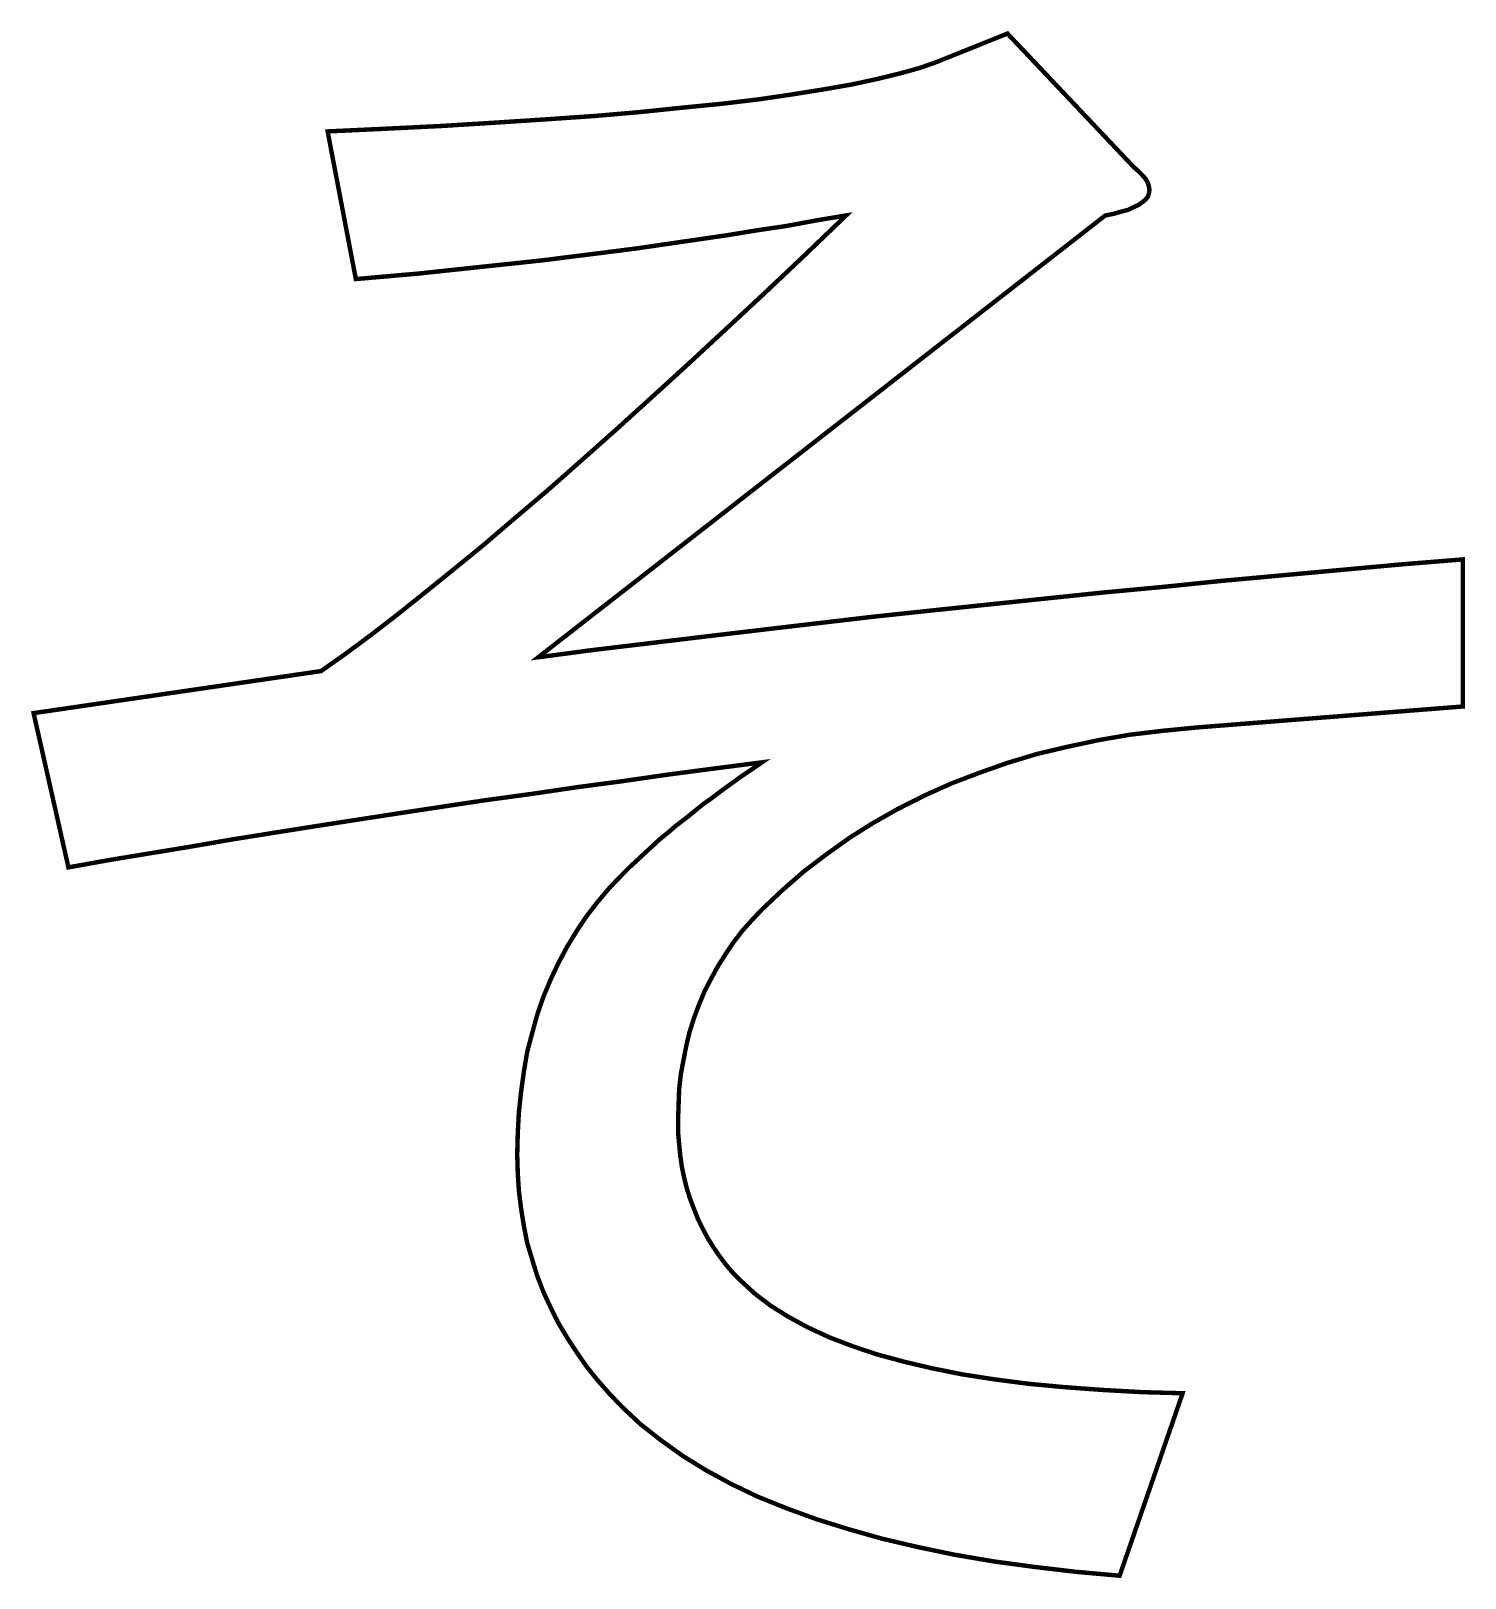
# Model space of a CAD drawing. Extents: x 25.3 to 90.1, y 154.5 to 224.4.
import ezdxf

# ---------------------------------------------------------------- set-up
doc = ezdxf.new("R2010")
doc.units = 0
doc.layers.get('0').update_dxf_attribs({"linetype": 'CONTINUOUS'})

msp = doc.modelspace()

# ---------------------------------------------------------------- linework, layer by layer
at = {"const_width": 0.2}
msp.add_lwpolyline([(62.125, 216.1), (60.775, 215.875), (59.425, 215.625), (58.075, 215.425), (56.7, 215.2), (55.325, 215), (53.95, 214.8), (52.575, 214.6), (51.2, 214.425), (49.8, 214.25), (48.425, 214.075), (47.025, 213.925), (45.6, 213.775), (44.2, 213.625), (42.8, 213.475), (41.375, 213.35), (39.95, 213.225), (38.675, 219.9), (41.35, 220.025), (43.9, 220.15), (46.3, 220.3), (48.6, 220.45), (50.775, 220.6), (52.8, 220.775), (54.725, 220.975), (56.5, 221.15), (58.175, 221.35), (59.7, 221.575), (61.1, 221.8), (62.4, 222.025), (63.55, 222.275), (64.575, 222.525), (65.475, 222.775), (66.25, 223.05), (69.425, 224.325), (75.125, 218.3), (75.35, 218.1), (75.525, 217.925), (75.675, 217.75), (75.775, 217.575), (75.825, 217.4), (75.85, 217.25), (75.825, 217.1), (75.775, 216.95), (75.675, 216.825), (75.525, 216.7), (75.35, 216.575), (75.125, 216.475), (74.875, 216.35), (74.575, 216.275), (74.225, 216.175), (73.85, 216.1), (48.2, 196.125), (50.65, 196.45), (53.15, 196.75), (55.65, 197.05), (58.175, 197.35), (60.725, 197.65), (63.275, 197.95), (65.85, 198.225), (68.475, 198.5), (71.1, 198.775), (73.725, 199.05), (76.4, 199.3), (79.075, 199.575), (81.8, 199.825), (84.525, 200.075), (87.25, 200.325), (90.025, 200.55), (90.025, 193.9), (77.975, 192.95), (76.45, 192.8), (74.975, 192.625), (73.525, 192.375), (72.125, 192.075), (70.75, 191.75), (69.425, 191.35), (68.15, 190.9), (66.9, 190.425), (65.675, 189.875), (64.525, 189.3), (63.375, 188.65), (62.3, 187.975), (61.25, 187.225), (60.225, 186.45), (59.25, 185.6), (58.325, 184.725), (57.875, 184.25), (57.425, 183.75), (57.025, 183.225), (56.675, 182.7), (56.325, 182.15), (56.025, 181.6), (55.725, 181.025), (55.475, 180.425), (55.25, 179.825), (55.05, 179.2), (54.9, 178.575), (54.775, 177.925), (54.65, 177.275), (54.575, 176.6), (54.55, 175.9), (54.525, 175.2), (54.525, 174.65), (54.575, 174.125), (54.625, 173.6), (54.7, 173.075), (54.8, 172.6), (54.925, 172.1), (55.075, 171.625), (55.25, 171.175), (55.425, 170.725), (55.65, 170.275), (55.875, 169.85), (56.125, 169.45), (56.4, 169.05), (56.7, 168.65), (57.025, 168.275), (57.375, 167.925), (58, 167.35), (58.725, 166.8), (59.525, 166.3), (60.4, 165.825), (61.375, 165.375), (62.425, 164.975), (63.55, 164.6), (64.75, 164.275), (66.025, 163.975), (67.4, 163.7), (68.85, 163.475), (70.4, 163.275), (72, 163.125), (73.7, 163), (75.5, 162.9), (77.35, 162.85), (74.5, 154.6), (72.525, 154.775), (70.625, 155), (68.775, 155.25), (67.025, 155.55), (65.35, 155.9), (63.75, 156.275), (62.25, 156.7), (60.8, 157.15), (59.425, 157.65), (58.125, 158.175), (56.925, 158.75), (55.775, 159.375), (54.725, 160.025), (53.75, 160.725), (52.825, 161.45), (52, 162.225), (51.425, 162.825), (50.875, 163.45), (50.375, 164.075), (49.925, 164.725), (49.5, 165.375), (49.1, 166.05), (48.75, 166.75), (48.425, 167.45), (48.15, 168.175), (47.925, 168.9), (47.7, 169.65), (47.55, 170.425), (47.425, 171.2), (47.325, 172), (47.275, 172.8), (47.25, 173.625), (47.275, 174.6), (47.325, 175.55), (47.425, 176.475), (47.55, 177.375), (47.7, 178.275), (47.925, 179.125), (48.15, 179.95), (48.425, 180.75), (48.75, 181.525), (49.1, 182.275), (49.5, 183.025), (49.925, 183.725), (50.375, 184.4), (50.875, 185.05), (51.425, 185.7), (52, 186.3), (52.325, 186.625), (52.65, 186.925), (53, 187.25), (53.35, 187.575), (53.7, 187.9), (54.075, 188.2), (54.45, 188.525), (54.85, 188.825), (55.25, 189.15), (55.65, 189.475), (56.075, 189.775), (56.5, 190.1), (56.95, 190.425), (57.4, 190.75), (57.85, 191.05), (58.325, 191.375), (56.2, 191.1), (54.1, 190.825), (52.025, 190.525), (49.95, 190.25), (47.925, 189.95), (45.9, 189.675), (43.9, 189.375), (41.925, 189.075), (39.975, 188.775), (38.05, 188.475), (36.15, 188.175), (34.275, 187.875), (32.4, 187.55), (30.575, 187.25), (28.75, 186.95), (26.95, 186.625), (25.375, 193.6), (38.375, 195.5), (39.475, 196.275), (40.625, 197.125), (41.825, 198.05), (43.075, 199.05), (44.375, 200.1), (45.725, 201.2), (47.125, 202.4), (48.6, 203.65), (50.1, 204.975), (51.675, 206.375), (53.275, 207.825), (54.95, 209.35), (56.65, 210.925), (58.425, 212.575), (60.25, 214.3), (62.125, 216.1)], close=True, dxfattribs=at)

doc.saveas('drawing.dxf')
